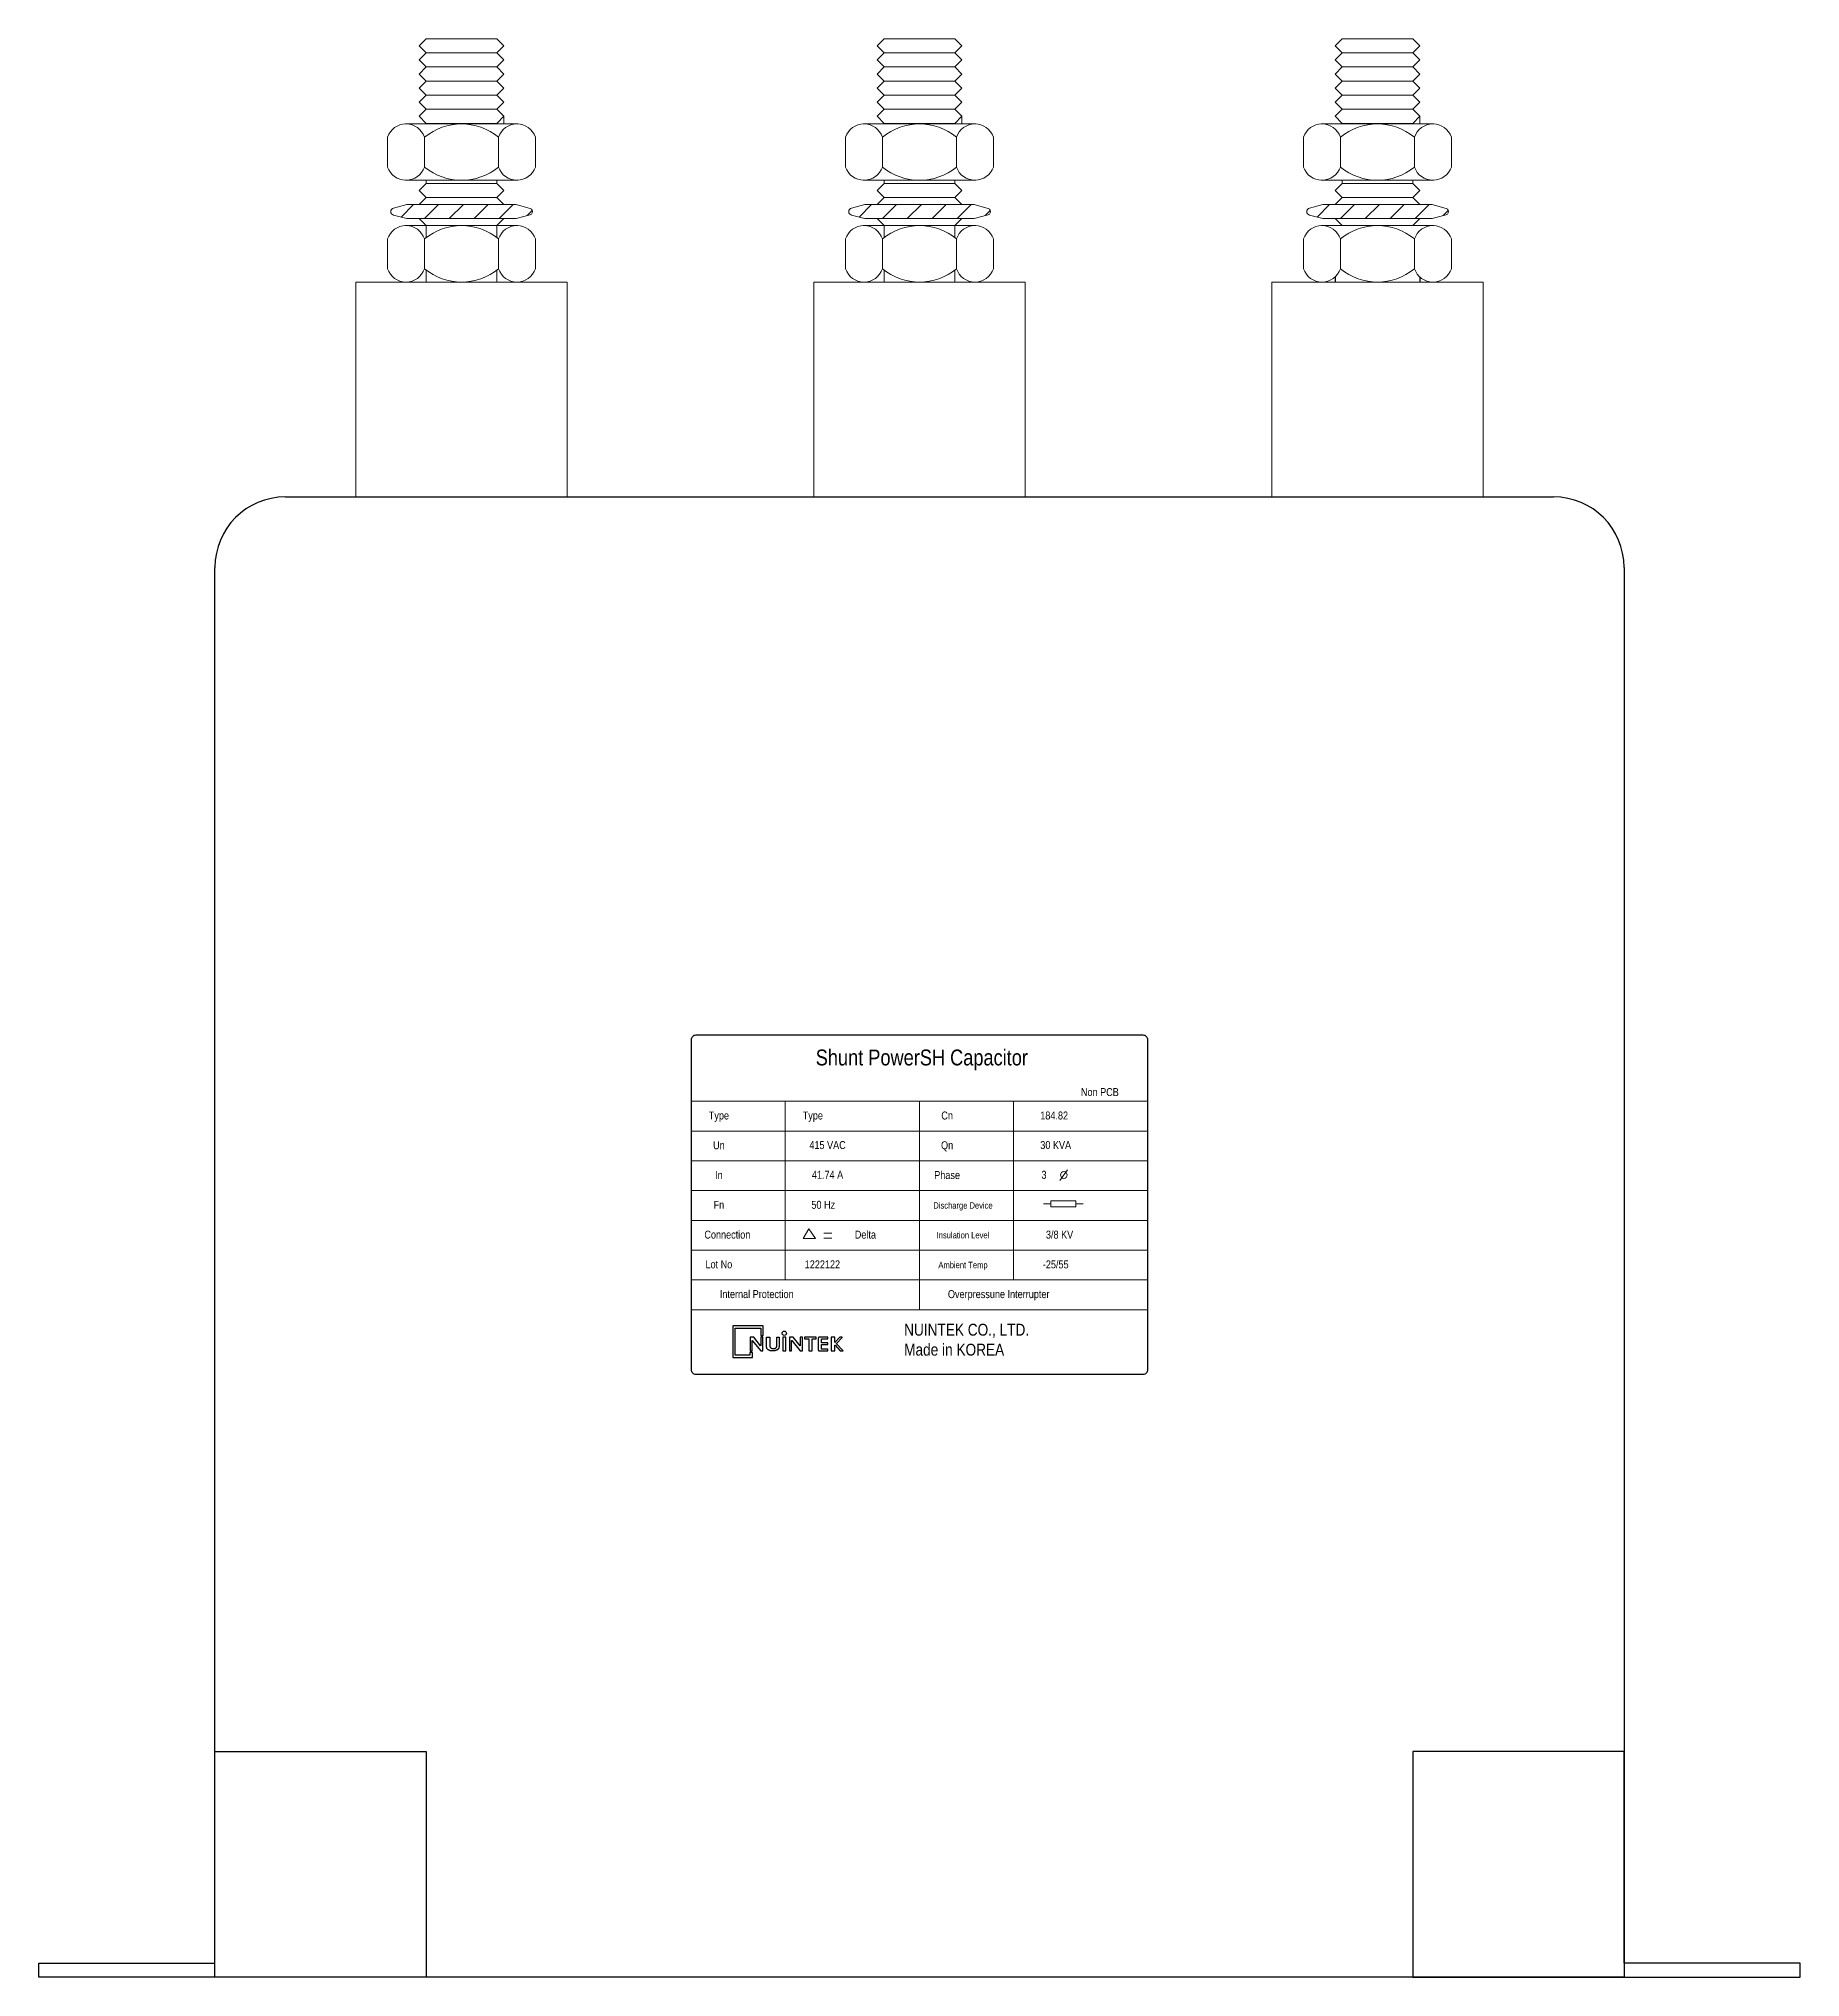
# Model space of a CAD drawing. Header units: millimetres. Extents: x 0 to 250, y 0 to 275.
import ezdxf
from ezdxf.enums import TextEntityAlignment as Align

# ---------------------------------------------------------------- set-up
doc = ezdxf.new("R2010")
doc.units = ezdxf.units.MM
doc.layers.add('00', color=7, linetype='Continuous', lineweight=0)
doc.styles.add('Helvetica-Narrow', font='txt')

# ---------------------------------------------------------------- blocks, each defined once
blk = doc.blocks.new('Nuintek')
at = {"color": 150}
blk.add_lwpolyline([(1.82, 2.33), (1.82, 3.83), (-2.8, 3.83), (-2.8, 3.83), (-2.8, -0.99), (0.18, -0.99), (0.18, -0.23), (-0.18, -0.23), (-0.18, -0.63), (-2.44, -0.63), (-2.44, 3.47), (1.45, 3.47), (1.45, 2.33)], close=True, dxfattribs=at)
for points in [[(-0.11, 0), (0.11, 0, 0.414214), (0.15, 0.04), (0.15, 1.58, -0.70472), (0.17, 1.59), (1.45, 0.03, 0.224867), (1.51, 0), (1.75, 0, 0.414214), (1.79, 0.04), (1.79, 2.07, 0.414214), (1.75, 2.11), (1.49, 2.11, 0.414214), (1.45, 2.07), (1.45, 0.81, -0.706602), (1.43, 0.8), (0.4, 2.08, 0.226187), (0.34, 2.11), (-0.11, 2.11, 0.414214), (-0.15, 2.07), (-0.15, 0.04, 0.414214)], [(4.82, 2.07), (4.82, 0.04, 0.414214), (4.86, 0), (5.23, 0, 0.414214), (5.27, 0.04), (5.27, 2.07, 0.414214), (5.23, 2.11), (4.86, 2.11, 0.414214)], [(5.89, 0), (6.12, 0, 0.414214), (6.16, 0.04), (6.16, 1.58, -0.70472), (6.18, 1.59), (7.45, 0.03, 0.224867), (7.52, 0), (7.76, 0, 0.414214), (7.8, 0.04), (7.8, 2.07, 0.414214), (7.76, 2.11), (7.5, 2.11, 0.414214), (7.46, 2.07), (7.46, 0.81, -0.706602), (7.44, 0.8), (6.4, 2.08, 0.226187), (6.34, 2.11), (5.89, 2.11, 0.414214), (5.85, 2.07), (5.85, 0.04, 0.414214)], [(9.86, 2.11), (8.15, 2.11, 0.414214), (8.11, 2.07), (8.11, 1.89, 0.414214), (8.15, 1.85), (8.74, 1.85, -0.414214), (8.78, 1.81), (8.78, 0.04, 0.414214), (8.82, 0), (9.26, 0, 0.414214), (9.3, 0.04), (9.3, 1.81, -0.414214), (9.34, 1.85), (9.86, 1.85, 0.414214), (9.9, 1.89), (9.9, 2.07, 0.414214)], [(11.68, 2.11), (10.37, 2.11, 0.414214), (10.22, 1.96), (10.22, 0.15, 0.414214), (10.37, 0), (11.68, 0), (11.68, 0.26), (10.74, 0.26, -0.414214), (10.7, 0.3), (10.7, 0.94, -0.414214), (10.74, 0.98), (11.66, 0.98), (11.66, 1.24), (10.74, 1.24, -0.414214), (10.7, 1.28), (10.7, 1.81, -0.414214), (10.74, 1.85), (11.68, 1.85)], [(13.02, 1.14), (13.86, 2.07, 0.650559), (13.85, 2.11), (13.58, 2.11, 0.208632), (13.47, 2.06), (12.77, 1.31, -0.681762), (12.75, 1.31), (12.75, 2.07, 0.414214), (12.71, 2.11), (12.23, 2.11, 0.414214), (12.19, 2.07), (12.19, 0.04, 0.414214), (12.23, 0), (12.71, 0, 0.414214), (12.75, 0.04), (12.75, 0.88, -0.687152), (12.77, 0.89), (13.52, 0.05, 0.212465), (13.64, 0), (13.99, 0, 0.656311), (14.01, 0.04), (13.02, 1.09, -0.390361)]]:
    blk.add_lwpolyline(points, format="xyb", close=True, dxfattribs=at)
blk.add_circle((5.04, 2.69), 0.326, dxfattribs=at)
blk.add_rational_spline([(2.31, 0.85), (2.31, 0.53), (2.41, 0.3), (2.61, 0.16), (2.75, 0.05), (2.95, 0), (3.2, 0), (3.44, 0), (3.82, 0.05), (3.97, 0.16), (4.17, 0.3), (4.27, 0.53), (4.27, 0.85), (4.27, 1.26), (4.27, 1.66), (4.27, 2.07), (4.27, 2.09), (4.25, 2.11), (4.23, 2.11), (4.14, 2.11), (4.06, 2.11), (3.97, 2.11), (3.95, 2.11), (3.93, 2.09), (3.93, 2.07), (3.93, 1.66), (3.93, 1.25), (3.93, 0.83), (3.93, 0.69), (3.88, 0.57), (3.78, 0.48), (3.68, 0.4), (3.54, 0.36), (3.38, 0.36), (3.21, 0.36), (3.08, 0.4), (2.98, 0.48), (2.88, 0.57), (2.83, 0.69), (2.83, 0.83), (2.83, 1.25), (2.83, 1.66), (2.83, 2.07), (2.83, 2.08), (2.83, 2.09), (2.82, 2.1), (2.81, 2.11), (2.8, 2.11), (2.79, 2.11), (2.64, 2.11), (2.5, 2.11), (2.35, 2.11), (2.34, 2.11), (2.33, 2.11), (2.32, 2.1), (2.31, 2.09), (2.31, 2.08), (2.31, 2.07), (2.31, 1.66), (2.31, 1.26), (2.31, 0.85)], [1, 1, 1, 1, 1, 1, 1, 1, 1, 1, 1, 1, 1, 1, 1, 1, 0.804737854124, 0.804737854124, 1, 1, 1, 1, 0.804737854124, 0.804737854124, 1, 1, 1, 1, 1, 1, 1, 1, 1, 1, 1, 1, 1, 1, 1, 1, 1, 1, 1, 0.949253021674, 0.949253021674, 1, 0.949253021674, 0.949253021674, 1, 1, 1, 1, 0.949253021674, 0.949253021674, 1, 0.949253021674, 0.949253021674, 1, 1, 1, 1], degree=3, knots=[0, 0, 0, 0, 1, 1, 1, 2, 2, 2, 3, 3, 3, 4, 4, 4, 5, 5, 5, 6.570796, 6.570796, 6.570796, 7.570796, 7.570796, 7.570796, 9.141593, 9.141593, 9.141593, 10.141593, 10.141593, 10.141593, 11.141593, 11.141593, 11.141593, 12.141593, 12.141593, 12.141593, 13.141593, 13.141593, 13.141593, 14.141593, 14.141593, 14.141593, 15.141593, 15.141593, 15.141593, 15.926991, 15.926991, 15.926991, 16.712389, 16.712389, 16.712389, 17.712389, 17.712389, 17.712389, 18.497787, 18.497787, 18.497787, 19.283185, 19.283185, 19.283185, 20.283185, 20.283185, 20.283185, 20.283185], dxfattribs=at)
blk = doc.blocks.new('*U463')
at = {"lineweight": 5}
h = blk.add_hatch(dxfattribs=at)
h.set_pattern_fill('ANSI31', color=74, scale=20, style=0)
h.set_pattern_definition([(45, (-1139.0405, -859.4402), (-1.767767, 1.767767), [])])
h.paths.add_polyline_path([(-55.44, 117.3), (-57.25, 117.8), (-59.5, 117.8), (-72.75, 117.8), (-74.7, 117.27, 0.727937), (-74.7, 116.32), (-72.75, 115.8), (-70.5, 115.8), (-57.25, 115.8), (-55.44, 116.3, 1)])
h = blk.add_hatch(dxfattribs=at)
h.set_pattern_fill('ANSI31', color=74, scale=20, style=0)
h.set_pattern_definition([(45, (-1074.0405, -859.4402), (-1.767767, 1.767767), [])])
h.paths.add_polyline_path([(9.56, 117.3), (7.75, 117.8), (5.5, 117.8), (-7.75, 117.8), (-9.7, 117.27, 0.727937), (-9.7, 116.32), (-7.75, 115.8), (-5.5, 115.8), (7.75, 115.8), (9.56, 116.3, 1)])
h = blk.add_hatch(dxfattribs=at)
h.set_pattern_fill('ANSI31', color=74, scale=20, style=0)
h.set_pattern_definition([(45, (-1009.0405, -859.4402), (-1.767767, 1.767767), [])])
h.paths.add_polyline_path([(74.56, 117.3), (72.75, 117.8), (70.5, 117.8), (57.25, 117.8), (55.3, 117.27, 0.727937), (55.3, 116.32), (57.25, 115.8), (59.5, 115.8), (72.75, 115.8), (74.56, 116.3, 1)])
at = {"color": 74, "lineweight": 5}
for p, q in [((-70, 139.32), (-71, 140.32)), ((-60, 139.32), (-59, 140.32)), ((-5, 139.32), (-6, 140.32)), ((5, 139.32), (6, 140.32)), ((60, 139.32), (59, 140.32)), ((70, 139.32), (71, 140.32)), ((-70, 137.32), (-71, 138.32)), ((-60, 139.32), (-70, 139.32)), ((-60, 137.32), (-59, 138.32)), ((-5, 137.32), (-6, 138.32)), ((5, 139.32), (-5, 139.32)), ((5, 137.32), (6, 138.32)), ((60, 137.32), (59, 138.32)), ((70, 139.32), (60, 139.32)), ((70, 137.32), (71, 138.32)), ((-70, 135.32), (-71, 136.32)), ((-70, 135.32), (-71, 136.32)), ((-60, 137.32), (-70, 137.32)), ((-60, 135.32), (-70, 135.32)), ((-60, 135.32), (-70, 135.32)), ((-60, 135.32), (-59, 136.32)), ((-60, 135.32), (-59, 136.32)), ((-5, 135.32), (-6, 136.32)), ((-5, 135.32), (-6, 136.32)), ((5, 137.32), (-5, 137.32)), ((5, 135.32), (-5, 135.32)), ((5, 135.32), (-5, 135.32)), ((5, 135.32), (6, 136.32)), ((5, 135.32), (6, 136.32)), ((60, 135.32), (59, 136.32)), ((60, 135.32), (59, 136.32)), ((70, 137.32), (60, 137.32)), ((70, 135.32), (60, 135.32)), ((70, 135.32), (60, 135.32)), ((70, 135.32), (71, 136.32)), ((70, 135.32), (71, 136.32)), ((-70, 133.32), (-71, 134.32)), ((-70, 133.32), (-71, 134.32)), ((-70, 131.32), (-71, 132.32)), ((-60, 133.32), (-70, 133.32)), ((-60, 133.32), (-70, 133.32)), ((-60, 133.32), (-59, 134.32)), ((-60, 133.32), (-59, 134.32)), ((-60, 131.32), (-59, 132.32)), ((-5, 133.32), (-6, 134.32)), ((-5, 133.32), (-6, 134.32)), ((-5, 131.32), (-6, 132.32)), ((5, 133.32), (-5, 133.32)), ((5, 133.32), (-5, 133.32)), ((5, 133.32), (6, 134.32)), ((5, 133.32), (6, 134.32)), ((5, 131.32), (6, 132.32)), ((60, 133.32), (59, 134.32)), ((60, 133.32), (59, 134.32)), ((60, 131.32), (59, 132.32)), ((70, 133.32), (60, 133.32)), ((70, 133.32), (60, 133.32)), ((70, 133.32), (71, 134.32)), ((70, 133.32), (71, 134.32)), ((70, 131.32), (71, 132.32)), ((-70, 129.32), (-71, 130.32)), ((-60, 131.32), (-70, 131.32)), ((-60, 129.32), (-70, 129.32)), ((-60, 129.32), (-59, 130.32)), ((-5, 129.32), (-6, 130.32)), ((5, 131.32), (-5, 131.32)), ((5, 129.32), (-5, 129.32)), ((5, 129.32), (6, 130.32)), ((60, 129.32), (59, 130.32)), ((70, 131.32), (60, 131.32)), ((70, 129.32), (60, 129.32)), ((70, 129.32), (71, 130.32)), ((-70, 120.81), (-70, 121.24)), ((-60, 120.81), (-60, 121.24)), ((-5, 120.81), (-5, 121.24)), ((5, 120.81), (5, 121.24)), ((60, 120.81), (60, 121.24)), ((70, 120.81), (70, 121.24)), ((-70, 118.81), (-71, 119.81)), ((-60, 120.81), (-70, 120.81)), ((-60, 118.81), (-70, 118.81)), ((-60, 118.81), (-59, 119.81)), ((-5, 118.81), (-6, 119.81)), ((5, 120.81), (-5, 120.81)), ((5, 118.81), (-5, 118.81)), ((5, 118.81), (6, 119.81)), ((60, 118.81), (59, 119.81)), ((70, 120.81), (60, 120.81)), ((70, 118.81), (60, 118.81)), ((70, 118.81), (71, 119.81)), ((-72.75, 117.8), (-74.65, 117.28)), ((-72.75, 115.8), (-74.65, 116.31)), ((-72.75, 117.8), (-70.5, 117.8)), ((-72.75, 117.8), (-57.25, 117.8)), ((-70.5, 115.8), (-72.75, 115.8)), ((-57.25, 115.8), (-72.75, 115.8)), ((-70.99, 117.8), (-71, 117.81)), ((-70.99, 117.8), (-71, 117.81)), ((-70, 114.81), (-71, 115.81)), ((-60, 114.81), (-59, 115.81)), ((-60, 114.81), (-59, 115.81)), ((-57.25, 117.8), (-59.5, 117.8)), ((-57.25, 115.8), (-59.5, 115.8)), ((-59.01, 117.8), (-59, 117.81)), ((-59.01, 117.8), (-59, 117.81)), ((-55.44, 117.3), (-57.25, 117.8)), ((-55.44, 116.3), (-57.25, 115.8)), ((-7.75, 117.8), (-9.65, 117.28)), ((-7.75, 115.8), (-9.65, 116.31)), ((-7.75, 117.8), (7.75, 117.8)), ((-7.75, 117.8), (-5.5, 117.8)), ((7.75, 115.8), (-7.75, 115.8)), ((-5.5, 115.8), (-7.75, 115.8)), ((-5.99, 117.8), (-6, 117.81)), ((-5.99, 117.8), (-6, 117.81)), ((-5, 114.81), (-6, 115.81)), ((5, 114.81), (6, 115.81)), ((5, 114.81), (6, 115.81)), ((7.75, 117.8), (5.5, 117.8)), ((7.75, 115.8), (5.5, 115.8)), ((5.99, 117.8), (6, 117.81)), ((5.99, 117.8), (6, 117.81)), ((9.56, 117.3), (7.75, 117.8)), ((9.56, 116.3), (7.75, 115.8)), ((57.25, 117.8), (55.35, 117.28)), ((57.25, 115.8), (55.35, 116.31)), ((57.25, 117.8), (59.5, 117.8)), ((57.25, 117.8), (72.75, 117.8)), ((59.5, 115.8), (57.25, 115.8)), ((72.75, 115.8), (57.25, 115.8)), ((59.01, 117.8), (59, 117.81)), ((59.01, 117.8), (59, 117.81)), ((60, 114.81), (59, 115.81)), ((70, 114.81), (71, 115.81)), ((70, 114.81), (71, 115.81)), ((72.75, 117.8), (70.5, 117.8)), ((72.75, 115.8), (70.5, 115.8)), ((70.99, 117.8), (71, 117.81)), ((70.99, 117.8), (71, 117.81)), ((74.56, 117.3), (72.75, 117.8)), ((74.56, 116.3), (72.75, 115.8)), ((-75.5, 108.69), (-75.5, 112.93)), ((-70, 114.81), (-70, 113.13)), ((-60, 114.81), (-70, 114.81)), ((-60, 114.81), (-70, 114.81)), ((-60, 114.81), (-60, 113.13)), ((-54.5, 108.69), (-54.5, 112.93)), ((-10.5, 108.69), (-10.5, 112.93)), ((-5, 114.81), (-5, 113.13)), ((5, 114.81), (-5, 114.81)), ((5, 114.81), (-5, 114.81)), ((5, 114.81), (5, 113.13)), ((10.5, 108.69), (10.5, 112.93)), ((54.5, 108.69), (54.5, 112.93)), ((70, 114.81), (60, 114.81)), ((70, 114.81), (60, 114.81)), ((75.5, 108.69), (75.5, 112.93)), ((-70, 108.49), (-70, 106.81)), ((-60, 108.49), (-60, 106.81)), ((-5, 108.49), (-5, 106.81)), ((5, 108.49), (5, 106.81)), ((-50, 106.81), (-80, 106.81)), ((-80, 106.81), (-80, 76.32)), ((-50, 76.32), (-50, 106.81)), ((-50, 76.32), (-50, 104.81)), ((15, 106.81), (-15, 106.81)), ((-15, 106.81), (-15, 76.32)), ((-15, 106.81), (-15, 76.32)), ((-15, 106.81), (-15, 76.32)), ((15, 76.32), (15, 106.81)), ((15, 76.32), (15, 106.81)), ((15, 76.32), (15, 106.81)), ((15, 76.32), (15, 104.81)), ((15, 76.32), (15, 104.81)), ((15, 76.32), (15, 104.81)), ((80, 106.81), (50, 106.81)), ((50, 106.81), (50, 76.32)), ((50, 106.81), (50, 76.32)), ((50, 106.81), (50, 76.32)), ((80, 76.32), (80, 106.81)), ((80, 76.32), (80, 106.81)), ((80, 76.32), (80, 106.81)), ((80, 76.32), (80, 104.81)), ((80, 76.32), (80, 104.81)), ((80, 76.32), (80, 104.81)), ((-65, 76.32), (-50, 76.32)), ((0, 76.32), (15, 76.32)), ((0, 76.32), (15, 76.32)), ((0, 76.32), (15, 76.32)), ((65, 76.32), (80, 76.32)), ((65, 76.32), (80, 76.32)), ((65, 76.32), (80, 76.32)), ((0, 0), (13.2, 0)), ((0, 0), (13.2, 0)), ((0, 0), (13.2, 0))]:
    blk.add_line(p, q, dxfattribs=at)
at = {"color": 74}
for p, q in [((59, 107.54), (59, 106.81)), ((71.01, 107.53), (71.01, 106.81)), ((-90, 76.32), (90, 76.32)), ((-90, 76.32), (90, 76.32)), ((-100, -133.68), (-100, 66.32)), ((100, 66.32), (100, -133.68)), ((100, -133.68), (-100, -133.68))]:
    blk.add_line(p, q, dxfattribs=at)
at = {"lineweight": 9}
for p, q in [((-32.38, -9.41), (32.38, -9.41)), ((-19.05, -9.41), (-19.05, -34.75)), ((0, -9.41), (0, -38.98)), ((13.33, -9.41), (13.33, -34.75)), ((-32.38, -13.63), (32.38, -13.63)), ((-32.38, -17.86), (32.38, -17.86)), ((19.91, -20.64), (21.02, -19.16)), ((-32.38, -22.08), (32.38, -22.08)), ((18.65, -23.98), (17.59, -23.98)), ((22.19, -23.98), (23.25, -23.98)), ((-32.38, -26.31), (32.38, -26.31)), ((-13.56, -28.12), (-12.43, -28.12)), ((-13.56, -28.84), (-12.43, -28.84)), ((-32.38, -30.53), (32.38, -30.53)), ((-32.38, -34.75), (32.38, -34.75)), ((-32.38, -38.98), (32.38, -38.98))]:
    blk.add_line(p, q, dxfattribs=at)
at = {"color": 150}
blk.add_lwpolyline([(-31.71, 0), (31.71, 0, -0.414214), (32.38, -0.68), (32.38, -47.51, -0.414214), (31.71, -48.18), (-31.71, -48.18, -0.414214), (-32.38, -47.51), (-32.38, -0.68, -0.414214)], format="xyb", close=True, dxfattribs=at)
at = {"lineweight": 9}
blk.add_lwpolyline([(18.65, -24.4), (22.19, -24.4), (22.19, -23.55), (18.65, -23.55)], close=True, dxfattribs=at)
blk.add_lwpolyline([(-16.5, -28.89), (-14.78, -28.89), (-15.69, -27.53), (-16.5, -28.89)], dxfattribs=at)
at = {"color": 74}
for points in [[(-70, -101.68), (-70, -133.68), (-125, -133.68), (-125, -131.68), (-100, -131.68), (-100, -101.68), (-70, -101.68)], [(70, -101.68), (70, -133.68), (125, -133.68), (125, -131.68), (100, -131.68), (100, -101.68), (70, -101.68)]]:
    blk.add_lwpolyline(points, dxfattribs=at)
at = {"lineweight": 9}
blk.add_circle((20.49, -19.87), 0.475, dxfattribs=at)
at = {"color": 74, "lineweight": 5}
for centre, start, end in [((-74.54, 116.8), 102.246, 257.754), ((-55.44, 116.8), 270, 90), ((-9.54, 116.8), 102.246, 257.754), ((9.56, 116.8), 270, 90), ((55.46, 116.8), 102.246, 257.754), ((74.56, 116.8), 270, 90)]:
    blk.add_arc(centre, 0.5, start, end, dxfattribs=at)
at = {"color": 74}
for centre, start, end in [((-90, 66.32), 90, 180), ((90, 66.32), 0, 90)]:
    blk.add_arc(centre, 10, start, end, dxfattribs=at)
at = {"layer": '00', "color": 74, "lineweight": 5}
for p, q in [((-71, 140.32), (-70, 141.32)), ((-70, 141.32), (-60, 141.32)), ((-59, 140.32), (-60, 141.32)), ((-6, 140.32), (-5, 141.32)), ((-5, 141.32), (5, 141.32)), ((6, 140.32), (5, 141.32)), ((59, 140.32), (60, 141.32)), ((60, 141.32), (70, 141.32)), ((71, 140.32), (70, 141.32)), ((-71, 138.32), (-70, 139.32)), ((-70, 139.32), (-60, 139.32)), ((-59, 138.32), (-60, 139.32)), ((-6, 138.32), (-5, 139.32)), ((-5, 139.32), (5, 139.32)), ((6, 138.32), (5, 139.32)), ((59, 138.32), (60, 139.32)), ((60, 139.32), (70, 139.32)), ((71, 138.32), (70, 139.32)), ((-71, 136.32), (-70, 137.32)), ((-71, 136.32), (-70, 137.32)), ((-71, 134.32), (-70, 135.32)), ((-71, 134.32), (-70, 135.32)), ((-70, 137.32), (-60, 137.32)), ((-70, 137.32), (-60, 137.32)), ((-70, 135.32), (-60, 135.32)), ((-70, 135.32), (-60, 135.32)), ((-59, 136.32), (-60, 137.32)), ((-59, 136.32), (-60, 137.32)), ((-59, 134.32), (-60, 135.32)), ((-59, 134.32), (-60, 135.32)), ((-6, 136.32), (-5, 137.32)), ((-6, 136.32), (-5, 137.32)), ((-6, 134.32), (-5, 135.32)), ((-6, 134.32), (-5, 135.32)), ((-5, 137.32), (5, 137.32)), ((-5, 137.32), (5, 137.32)), ((-5, 135.32), (5, 135.32)), ((-5, 135.32), (5, 135.32)), ((6, 136.32), (5, 137.32)), ((6, 136.32), (5, 137.32)), ((6, 134.32), (5, 135.32)), ((6, 134.32), (5, 135.32)), ((59, 136.32), (60, 137.32)), ((59, 136.32), (60, 137.32)), ((59, 134.32), (60, 135.32)), ((59, 134.32), (60, 135.32)), ((60, 137.32), (70, 137.32)), ((60, 137.32), (70, 137.32)), ((60, 135.32), (70, 135.32)), ((60, 135.32), (70, 135.32)), ((71, 136.32), (70, 137.32)), ((71, 136.32), (70, 137.32)), ((71, 134.32), (70, 135.32)), ((71, 134.32), (70, 135.32)), ((-71, 132.32), (-70, 133.32)), ((-70, 133.32), (-60, 133.32)), ((-59, 132.32), (-60, 133.32)), ((-6, 132.32), (-5, 133.32)), ((-5, 133.32), (5, 133.32)), ((6, 132.32), (5, 133.32)), ((59, 132.32), (60, 133.32)), ((60, 133.32), (70, 133.32)), ((71, 132.32), (70, 133.32)), ((-71, 130.32), (-70, 131.32)), ((-70, 131.32), (-60, 131.32)), ((-59, 130.32), (-60, 131.32)), ((-59, 129.24), (-59, 130.32)), ((-6, 130.32), (-5, 131.32)), ((-5, 131.32), (5, 131.32)), ((6, 130.32), (5, 131.32)), ((6, 129.24), (6, 130.32)), ((59, 130.32), (60, 131.32)), ((60, 131.32), (70, 131.32)), ((71, 130.32), (70, 131.32)), ((71, 129.24), (71, 130.32)), ((-75.5, 127.37), (-75.5, 123.12)), ((-57, 129.24), (-73, 129.24)), ((-73, 129.24), (-58.99, 129.24)), ((-70.25, 123.12), (-70.25, 127.37)), ((-59.75, 123.12), (-59.75, 127.37)), ((-54.5, 127.37), (-54.5, 123.12)), ((-10.5, 127.37), (-10.5, 123.12)), ((-8, 129.24), (6.01, 129.24)), ((8, 129.24), (-8, 129.24)), ((-5.25, 123.12), (-5.25, 127.37)), ((5.25, 123.12), (5.25, 127.37)), ((10.5, 127.37), (10.5, 123.12)), ((54.5, 127.37), (54.5, 123.12)), ((57, 129.24), (71.01, 129.24)), ((73, 129.24), (57, 129.24)), ((59.75, 123.12), (59.75, 127.37)), ((70.25, 123.12), (70.25, 127.37)), ((75.5, 127.37), (75.5, 123.12)), ((-57, 121.24), (-73, 121.24)), ((8, 121.24), (-8, 121.24)), ((73, 121.24), (57, 121.24)), ((-71, 119.81), (-70, 120.81)), ((-71, 117.81), (-70, 118.81)), ((-71, 117.81), (-70, 118.81)), ((-70, 120.81), (-60, 120.81)), ((-70, 118.81), (-60, 118.81)), ((-70, 118.81), (-60, 118.81)), ((-59, 119.81), (-60, 120.81)), ((-59, 117.81), (-60, 118.81)), ((-59, 117.81), (-60, 118.81)), ((-6, 119.81), (-5, 120.81)), ((-6, 117.81), (-5, 118.81)), ((-6, 117.81), (-5, 118.81)), ((-5, 120.81), (5, 120.81)), ((-5, 118.81), (5, 118.81)), ((-5, 118.81), (5, 118.81)), ((6, 119.81), (5, 120.81)), ((6, 117.81), (5, 118.81)), ((6, 117.81), (5, 118.81)), ((59, 119.81), (60, 120.81)), ((59, 117.81), (60, 118.81)), ((59, 117.81), (60, 118.81)), ((60, 120.81), (70, 120.81)), ((60, 118.81), (70, 118.81)), ((60, 118.81), (70, 118.81)), ((71, 119.81), (70, 120.81)), ((71, 117.81), (70, 118.81)), ((71, 117.81), (70, 118.81)), ((-75.5, 108.69), (-75.5, 112.93)), ((-75.5, 112.93), (-75.5, 108.69)), ((-73, 114.81), (-58.99, 114.81)), ((-57, 114.81), (-73, 114.81)), ((-70.25, 108.69), (-70.25, 112.93)), ((-70, 114.81), (-60, 114.81)), ((-59.75, 108.69), (-59.75, 112.93)), ((-54.5, 108.69), (-54.5, 112.93)), ((-54.5, 112.93), (-54.5, 108.69)), ((-10.5, 112.93), (-10.5, 108.69)), ((-10.5, 108.69), (-10.5, 112.93)), ((8, 114.81), (-8, 114.81)), ((-8, 114.81), (6.01, 114.81)), ((-5.25, 108.69), (-5.25, 112.93)), ((-5, 114.81), (5, 114.81)), ((5.25, 108.69), (5.25, 112.93)), ((10.5, 112.93), (10.5, 108.69)), ((10.5, 108.69), (10.5, 112.93)), ((54.5, 112.93), (54.5, 108.69)), ((54.5, 108.69), (54.5, 112.93)), ((73, 114.81), (57, 114.81)), ((57, 114.81), (71.01, 114.81)), ((59.75, 108.69), (59.75, 112.93)), ((60, 114.81), (70, 114.81)), ((70.25, 108.69), (70.25, 112.93)), ((75.5, 112.93), (75.5, 108.69)), ((75.5, 108.69), (75.5, 112.93)), ((-57, 106.81), (-73, 106.81)), ((-57, 106.81), (-73, 106.81)), ((-71.01, 106.81), (-58.99, 106.81)), ((8, 106.81), (-8, 106.81)), ((8, 106.81), (-8, 106.81)), ((-6.01, 106.81), (6.01, 106.81)), ((73, 106.81), (57, 106.81)), ((73, 106.81), (57, 106.81)), ((58.99, 106.81), (71.01, 106.81))]:
    blk.add_line(p, q, dxfattribs=at)
for centre, radius, start, end in [((-72.88, 126.47), 2.77, 18.8098, 161.1902), ((-65, 120.96), 8.28, 50.6699, 129.3301), ((-57.13, 126.47), 2.77, 18.8098, 161.1902), ((-7.88, 126.47), 2.77, 18.8098, 161.1902), ((0, 120.96), 8.28, 50.6699, 129.3301), ((7.87, 126.47), 2.77, 18.8098, 161.1902), ((57.12, 126.47), 2.77, 18.8098, 161.1902), ((65, 120.96), 8.28, 50.6699, 129.3301), ((72.87, 126.47), 2.77, 18.8098, 161.1902), ((-72.88, 124.02), 2.77, 198.8098, 341.1902), ((-65, 129.53), 8.28, 230.6699, 309.3301), ((-57.13, 124.02), 2.77, 198.8098, 341.1902), ((-7.88, 124.02), 2.77, 198.8098, 341.1902), ((0, 129.53), 8.28, 230.6699, 309.3301), ((7.87, 124.02), 2.77, 198.8098, 341.1902), ((57.12, 124.02), 2.77, 198.8098, 341.1902), ((65, 129.53), 8.28, 230.6699, 309.3301), ((72.87, 124.02), 2.77, 198.8098, 341.1902), ((-72.88, 112.04), 2.77, 18.8098, 161.1902), ((-65, 106.53), 8.28, 50.6699, 129.3301), ((-57.13, 112.04), 2.77, 18.8098, 161.1902), ((-7.88, 112.04), 2.77, 18.8098, 161.1902), ((0, 106.53), 8.28, 50.6699, 129.3301), ((7.87, 112.04), 2.77, 18.8098, 161.1902), ((57.12, 112.04), 2.77, 18.8098, 161.1902), ((65, 106.53), 8.28, 50.6699, 129.3301), ((72.87, 112.04), 2.77, 18.8098, 161.1902), ((-72.88, 109.58), 2.77, 198.8098, 341.1902), ((-72.88, 109.58), 2.77, 198.8098, 341.1902), ((-65, 115.09), 8.28, 230.6699, 309.3301), ((-65, 115.09), 8.28, 230.6699, 309.3301), ((-57.13, 109.58), 2.77, 198.8098, 341.1902), ((-57.13, 109.58), 2.77, 198.8098, 341.1902), ((-7.88, 109.58), 2.77, 198.8098, 341.1902), ((-7.88, 109.58), 2.77, 198.8098, 341.1902), ((0, 115.09), 8.28, 230.6699, 309.3301), ((0, 115.09), 8.28, 230.6699, 309.3301), ((7.87, 109.58), 2.77, 198.8098, 341.1902), ((7.87, 109.58), 2.77, 198.8098, 341.1902), ((57.12, 109.58), 2.77, 198.8098, 341.1902), ((57.12, 109.58), 2.77, 198.8098, 341.1902), ((65, 115.09), 8.28, 230.6699, 309.3301), ((65, 115.09), 8.28, 230.6699, 309.3301), ((72.87, 109.58), 2.77, 198.8098, 341.1902), ((72.87, 109.58), 2.77, 198.8098, 341.1902)]:
    blk.add_arc(centre, radius, start, end, dxfattribs=at)
at = {"xscale": 0.9316960616124561, "yscale": 0.9316960616124561, "zscale": 0.9316960616124561}
blk.add_blockref('Nuintek', (-23.89, -44.83), dxfattribs=at)
at = {"style": 'Helvetica-Narrow'}
for s, height, p in [('Shunt PowerSH Capacitor', 2.2528, (0.33, -3.2)), ('Non PCB', 1.126, (25.6, -8.11)), ('Type', 1.126, (-28.47, -11.43)), ('Type', 1.126, (-15.14, -11.43)), ('Cn', 1.126, (3.92, -11.43)), ('184.82', 1.126, (19.11, -11.43)), ('Un', 1.126, (-28.47, -15.65)), ('Qn', 1.126, (3.92, -15.65)), ('In', 1.126, (-28.47, -19.88)), ('41.74 A', 1.126, (-13.05, -19.84)), ('Phase', 1.126, (3.92, -19.88)), ('3', 1.13, (17.67, -19.84)), ('Fn', 1.126, (-28.47, -24.1)), ('50 Hz', 1.126, (-13.66, -24.1)), ('Discharge Device', 0.9011, (6.17, -24.19)), ('Connection', 1.126, (-27.27, -28.33)), ('Delta', 1.126, (-7.68, -28.33)), ('Insulation Level', 0.9011, (6.17, -28.41)), ('3/8 KV', 1.126, (19.88, -28.33)), ('Lot No', 1.126, (-28.47, -32.55)), ('1222122', 1.126, (-13.78, -32.55)), ('Ambient Temp', 0.9011, (6.17, -32.64)), ('-25/55', 1.126, (19.33, -32.55)), ('Internal Protection', 1.1264, (-23.1, -36.77)), ('Overpressune Interrupter', 1.1264, (11.24, -36.77))]:
    blk.add_text(s, height=height, dxfattribs=at).set_placement(p, align=Align.MIDDLE_CENTER)
at = {"color": 1, "style": 'Helvetica-Narrow'}
for s, p in [('415 VAC', (-13.05, -15.62)), ('30 KVA', (19.33, -15.62))]:
    blk.add_text(s, height=1.126, dxfattribs=at).set_placement(p, align=Align.MIDDLE_CENTER)
at = {"style": 'Helvetica-Narrow'}
for s, p in [('NUINTEK CO., LTD.', (-2.18, -41.82)), ('Made in KOREA', (-2.18, -44.65))]:
    blk.add_text(s, height=1.6896, dxfattribs=at).set_placement(p, align=Align.MIDDLE_LEFT)

msp = doc.modelspace()

# ---------------------------------------------------------------- block references
msp.add_blockref('*U463', (125, 133.68))

doc.saveas('drawing.dxf')
